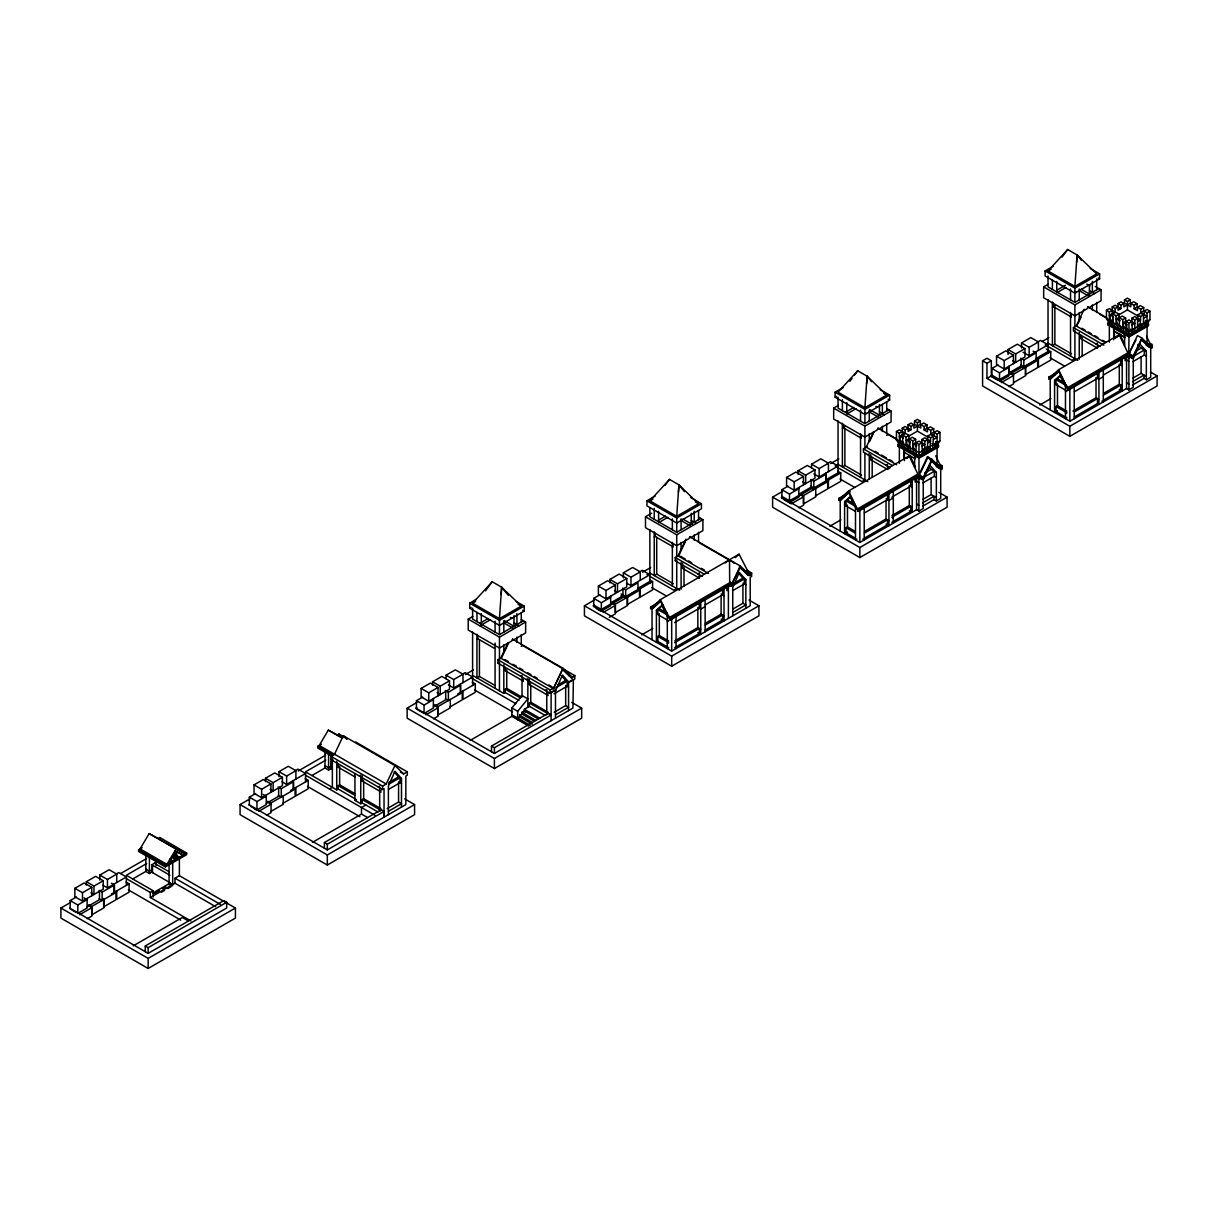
<?xml version="1.0" encoding="UTF-8"?>
<svg xmlns="http://www.w3.org/2000/svg" width="1218" height="1218" viewBox="0 0 1218 1218"><rect width="100%" height="100%" fill="white"/><g stroke="black" fill="none" stroke-linecap="round" stroke-linejoin="round"><path stroke-width="1.5" d="M1142.636 327.444L1142.012 323.973M501.207 594.491L501.633 587.183L492.224 581.747L472.599 603.169L499.456 618.668L521.274 606.077L501.633 587.183L499.456 618.668M678.472 492.148L678.913 484.84L669.489 479.405L649.864 500.811L676.721 516.325L698.538 503.734L678.913 484.84L676.721 516.325M866.653 383.503L867.079 376.195L857.67 370.759L838.045 392.181L864.902 407.68L886.719 395.089L867.079 376.195L864.902 407.68M1076.636 262.266L1077.077 254.958L1067.668 249.523L1048.028 270.944L1074.9 286.443L1096.702 273.852L1077.077 254.958L1074.9 286.443M913.165 453.203L914.185 448.468L912.724 449.305L909.389 447.371L909.389 438.967L912.297 437.292L915.647 439.226L915.647 442.591L912.724 444.266M1123.163 331.966L1124.184 327.231L1127.518 329.149L1126.071 330.002L1126.071 333.641M1132.329 333.382L1131.887 318.233L1134.795 316.558L1140.611 319.923L1137.703 321.598M1126.787 333.23L1127.274 330.52M924.919 453.142L924.797 441.16L927.705 439.485M1134.902 331.905L1134.795 319.923L1137.703 318.233M935.211 447.189L935.226 443.352M1145.209 325.952L1145.59 320.395M927.492 451.65L927.705 436.12L930.613 434.445L933.521 436.12L932.638 448.681M930.065 450.158L930.613 437.795L927.705 436.12M1140.063 328.921L1140.611 316.558L1143.519 314.883L1143.519 323.272L1141.905 327.018M508.774 642.602L501.633 657.72L497.995 659.821L497.995 663.171L550.11 693.255L555.926 689.89L562.457 675.031L569.004 682.339L574.82 678.974L574.82 675.625L522.72 645.54L521.274 646.377M384.035 817.171L384.035 788.625L382.574 789.477L330.915 759.636L330.915 756.287L334.539 754.186L343.278 735.718L394.936 765.543L403.66 773.932L407.299 771.847L407.299 775.196L405.838 776.033L405.838 804.58L327.322 849.92L248.792 804.58M330.915 756.287L382.574 786.112L386.213 784.011L394.936 765.543M507.876 643.18L500.781 658.207L553.459 688.627L562.457 669.321L571.196 677.726L572.627 677.558L563.051 668.332L512.55 639.176L511.682 641.003L499.456 648.052L468.23 630.026L468.23 619.109L472.873 616.43M553.459 688.627L563.051 668.332M685.962 539.117L678.045 555.865L708.48 573.434M685.247 541.934L678.913 555.362L675.274 557.463L675.274 560.828L702.223 576.388M749.04 575.703L739.296 566.72L748.019 575.124L749.907 575.216L740.316 565.989L689.814 536.834L688.962 538.645L676.721 545.71L645.494 527.683L645.494 516.767L651.691 513.189M749.907 575.216L739.067 554.205L660.4 599.621L669.108 617.724L670.22 618.363L729.719 584.016L731.82 583.97L740.316 565.989M725.182 562.975L729.491 559.732L729.719 585.691L730.739 586.284L740.316 567.314M873.321 432.192L866.226 447.219L896.661 464.789M869.469 441.692L874.22 431.614M896.844 439.074L877.995 428.188L877.127 430.015L864.902 437.064L833.675 419.038L833.675 408.121L838.319 405.442M936.2 466.479L940.57 468.991L941.423 468.504L931.846 459.277L927.477 456.765L917.9 477.045L922.254 479.572L923.107 479.07L931.846 460.602L929.806 459.43M920.61 472.63L927.477 458.09M931.846 459.277L923.351 477.258L917.87 474.091L909.161 456.004L906.436 458.516M1084.127 309.235L1076.225 325.982L1105.046 342.623M1077.869 323.805L1081.036 317.091M1106.842 317.837L1087.978 306.951L1087.126 308.778L1074.9 315.827L1043.674 297.801L1043.674 286.885L1048.317 284.205M1128.979 353.509L1135.937 340.081M1147.052 343.065L1151.421 345.592L1151.421 347.267L1150.553 347.754L1141.829 339.365L1132.253 358.336L1127.883 355.808L1137.475 335.529L1141.829 338.041L1133.334 356.021L1127.853 352.855L1119.159 334.767L1115.064 338.543M149.175 833.554L140.07 848.885L166.942 864.384L176.031 849.053L185.136 853.879L149.175 833.554L176.031 849.053M169.043 863.181L176.031 851.382L183.035 855.097M342.167 737.666L328.327 730.115L319.238 745.446L335.041 754.566M934.48 446.778L937.053 442.469L937.053 434.08L939.976 432.405L939.976 440.794L937.053 445.286M1144.478 325.541L1147.052 321.232L1147.052 312.843L1144.144 311.169L1144.144 314.518M1147.052 324.049L1149.959 319.558L1149.959 311.169L1147.052 309.479L1144.144 311.169M485.495 590.821L492.224 581.747M665.013 485.449L669.489 479.405M849.814 381.341L852.067 378.326M854.305 375.296L857.67 370.759M1062.05 257.089L1067.668 249.523M470.072 740.468L511.864 716.336L511.864 707.947L522.035 695.524L522.035 677.056M517.68 719.701L517.68 711.312L527.851 698.873L522.035 695.524M660.598 601.342L652.955 608.391L650.595 608.711L650.595 607.021L651.706 607.675L660.4 599.621M651.508 609.228L660.4 600.992L670.22 620.038L730.572 585.203L731.592 585.782M656.411 610.385L661.861 605.331L667.312 616.689L667.312 648.585L668.773 647.748L657.857 641.444L656.411 642.297L656.411 610.385L663.399 604.92M735.383 557.616L739.067 554.205M917.535 456.567L914.627 454.877L914.627 467.347L915.342 466.92L909.892 455.578L848.581 490.976L839.887 499.03L838.776 498.39L838.776 500.065L841.136 499.745L850.042 491.509L839.689 500.598M847.5 531.962L844.592 533.651L844.592 501.74L850.042 496.7L855.493 508.043L855.493 539.939L856.939 539.102M844.592 501.74L850.225 497.538M907.166 458.105L909.892 455.578M1058.762 371.46L1051.134 378.509L1048.759 378.828L1048.759 377.154L1049.87 377.793L1058.579 369.739L1119.89 334.341L1124.564 344.07M1049.672 379.361L1058.579 371.109L1068.399 390.156L1128.736 355.321L1128.979 335.331L1107.893 323.151L1107.893 324.825L1128.979 337.005L1148.513 325.724L1148.513 324.049L1128.249 334.904M1057.483 410.725L1054.575 412.415L1054.575 380.503L1060.025 375.464L1065.476 386.806L1065.476 418.703L1066.938 417.865L1056.036 411.577L1056.036 406.538L1057.483 405.701L1066.831 411.09M1054.575 380.503L1060.208 376.301M1117.165 336.868L1119.89 334.341M516.341 601.555L524.182 606.077L524.182 611.116L499.456 625.397L469.691 608.208L469.691 603.169L476.284 599.363M690.484 497.401L701.446 503.734L701.446 508.774L676.721 523.04L646.956 505.851L646.956 500.811L655.193 496.061M880.218 389.669L889.627 395.089L889.627 400.128L864.902 414.394L835.137 397.205L835.137 392.181L843.374 387.415M1090.217 268.432L1099.61 273.852L1099.61 278.892L1074.9 293.157L1045.12 275.968L1045.12 270.944L1053.372 266.179M472.599 603.169L475.705 601.372M649.864 500.811L652.985 499.015M1048.028 270.944L1051.149 269.132M469.691 608.208L471.138 607.356M835.137 397.205L836.583 396.368M480.151 623.144L488.281 618.455M659.045 519.858L665.546 516.112M845.596 412.156L853.727 407.467M1057.224 289.975L1065.339 285.301M479.983 625.763L490.565 619.658M658.771 522.552L667.845 517.315M846.936 413.907L856.01 408.669M1056.935 292.67L1066.009 287.433M469.691 603.169L499.456 620.358L524.182 606.077M646.956 500.811L676.721 518L701.446 503.734M835.137 392.181L864.902 409.37L889.627 395.089M1045.12 270.944L1074.9 288.133L1099.61 273.852M476.954 639.267L477.821 638.765L494.447 648.357M654.233 536.925L655.101 536.422L673.234 546.882L672.366 547.4M842.399 428.279L844.881 426.848M1052.398 307.043L1054.864 305.611L1054.864 344.237L1071.49 353.829M472.599 608.208L472.599 619.109L499.456 634.624L523.451 620.769M649.864 507.678L649.864 516.767L676.721 532.281L700.715 518.426M838.045 397.205L838.045 408.121L864.902 423.636L888.896 409.781M1048.028 275.968L1048.028 286.885L1074.9 302.399L1098.895 288.544M468.23 619.109L499.456 637.151L525.628 622.033L525.628 632.949L513.402 640.013L512.55 639.176M645.494 516.767L676.721 534.793L702.908 519.69L702.908 530.606L690.667 537.656L689.814 536.834M833.675 408.121L864.902 426.148L891.074 411.045L891.074 421.961L878.848 429.025L877.995 428.188M1043.674 286.885L1074.9 304.911L1101.072 289.808L1101.072 300.724L1088.846 307.773L1087.978 306.951M1150.508 372.084L1157.1 375.89L1157.1 385.969L1069.846 436.333L982.591 385.969L982.591 360.772L986.961 358.259L991.315 360.772L991.315 375.89L1069.846 421.23L1126.711 388.405L1129.04 389.745M158.264 838.365L159.786 837.497L186.643 853.011L186.643 854.686L165.42 866.942L138.563 851.428L138.563 849.753L142.171 847.667M331.935 756.211L317.715 747.989L317.715 746.314L321.339 744.228M337.432 734.926L338.954 734.058L346.856 738.626M86.356 885.044L86.356 881.695L95.628 876.336L103.256 880.736L103.256 889.125L82.489 901.122L74.861 896.722L74.861 888.318L84.149 882.974L91.761 887.374L91.761 895.763M265.509 781.606L265.509 778.256L274.796 772.897L282.409 777.297L282.409 785.686L261.642 797.683L254.029 793.283L254.029 784.879L263.301 779.535L270.929 783.935L270.929 792.324M432.603 685.14L432.603 681.791L441.875 676.432L449.503 680.832L449.503 689.221L428.736 701.218L421.124 696.818L421.124 688.414L430.396 683.054L438.008 687.454L438.008 695.859M609.883 582.798L609.883 579.433L619.155 574.089L626.768 578.474L626.768 586.878L606.001 598.86L598.388 594.46L598.388 586.071L607.66 580.712L615.288 585.112L615.288 593.516M798.049 474.152L798.049 470.787L807.336 465.443L814.949 469.844L814.949 478.232L794.182 490.23L786.569 485.83L786.569 477.426L795.841 472.066L803.469 476.466L803.469 484.871M1008.047 354.59L1008.047 349.551L1017.319 344.207L1024.947 348.607L1024.947 356.996L1004.18 368.993L996.552 364.593L996.552 356.189L1005.84 350.83L1013.452 355.23L1013.452 363.634M99.83 880.112L99.83 875.087L109.118 869.728L116.73 874.128L116.73 882.517M278.998 776.688L278.998 771.649L288.27 766.289L295.898 770.689L295.898 779.078M446.092 678.533L446.092 675.168L455.365 669.824L462.992 674.224L462.992 682.613M623.357 577.865L623.357 572.825L632.644 567.466L640.257 571.866L640.257 580.27M811.538 467.545L811.538 464.18L820.81 458.821L828.438 463.221L828.438 471.625M1021.537 347.983L1021.537 342.943L1030.809 337.584L1038.421 341.984L1038.421 350.388M982.591 360.772L986.961 363.299L991.315 360.772M672.366 545.71L673.234 545.207M860.547 437.064L861.415 436.562L860.547 438.754M1070.531 315.827L1071.398 315.325M1070.531 317.517L1071.398 317.015L1053.265 306.54L1053.265 303.175M74.861 888.318L82.489 892.718L91.761 887.374M86.356 881.695L93.969 886.095L103.256 880.736M254.029 784.879L261.642 789.279L270.929 783.935M265.509 778.256L273.137 782.656L282.409 777.297M421.124 688.414L428.736 692.814L438.008 687.454M432.603 681.791L440.231 686.191L449.503 680.832M598.388 586.071L606.001 590.471L615.288 585.112M609.883 579.433L617.496 583.833L626.768 578.474M786.569 477.426L794.182 481.826L803.469 476.466M798.049 470.787L805.677 475.187L814.949 469.844M996.552 356.189L1004.18 360.589L1013.452 355.23M1008.047 349.551L1015.66 353.951L1024.947 348.607M70.187 908.993L70.187 900.589L76.369 897.027M115.68 874.326L118.77 872.545L126.383 876.945L126.383 885.349M249.355 805.555L249.355 797.151L255.536 793.588M294.847 770.887L297.923 769.106L305.551 773.506L305.551 781.91M433.395 698.523L433.349 708.13L424.062 713.489L416.449 709.089L416.449 700.685L422.631 697.122M461.942 674.422L465.017 672.64L472.645 677.041L472.645 685.445M746.756 570.191L751.658 573.023L751.658 576.388L750.212 577.225L750.212 605.772L671.681 651.112L593.151 605.772L594.049 605.255L593.714 606.731L593.714 598.342L599.895 594.765M639.206 572.079L642.297 570.298L649.91 574.698L649.91 583.087M798.856 487.535L798.795 497.142L789.508 502.486L781.895 498.086L781.895 489.697L788.076 486.119M827.387 463.434L830.463 461.652L838.091 466.052L838.091 474.441M1008.778 374.215L999.506 379.574L991.878 375.174L991.878 368.46L998.075 364.882M1037.371 342.197L1040.461 340.416L1048.074 344.816L1048.074 353.205M99.83 875.087L107.458 879.487L116.73 874.128M278.998 771.649L286.626 776.049L295.898 770.689M446.092 675.168L453.705 679.568L462.992 674.224M623.357 572.825L630.985 577.225L640.257 571.866M811.538 464.18L819.166 468.58L828.438 463.221M1021.537 342.943L1029.149 347.343L1038.421 341.984M215.647 906.694L175.011 883.233L175.011 878.193L179.381 875.681L235.409 908.019L235.409 918.098L148.154 968.477L60.9 918.098L60.9 908.019L70.598 902.431M120.689 873.504L146.541 858.583M404.68 798.871L414.577 804.58L414.577 814.659L327.322 865.039L240.068 814.659L240.068 804.58L249.751 798.993M298.227 770.994L325.693 755.145M571.775 702.405L581.656 708.115L581.656 718.194L494.401 768.558L407.147 718.194L407.147 708.115L416.845 702.512M465.322 674.528L473.406 669.87M749.04 600.063L758.936 605.772L758.936 615.836L671.681 666.216L584.427 615.836L584.427 605.772L594.125 600.169M642.586 572.186L650.671 567.527M938.865 492.361L947.102 497.127L947.102 507.206L859.862 557.57L772.608 507.206L772.608 497.127L782.291 491.524M830.767 463.54L838.852 458.881M1042.38 341.375L1048.835 337.645M890.388 467.742L863.455 452.183L863.455 448.818L867.079 446.732M886.719 435.389L888.166 434.552L896.174 439.18M1100.387 346.506L1073.439 330.946L1073.439 327.581L1077.077 325.495M146.693 863.516L126.337 875.27L153.209 890.784L153.209 896.996M325.861 760.093L305.505 771.847L336.731 789.873L338.178 789.02L354.88 798.673M416.784 709.272L416.784 707.597L415.871 708.115L494.401 753.455L572.932 708.115L573.374 679.827M646.956 574.698L649.864 573.023L679.629 590.212M835.137 466.052L838.045 464.378L867.81 481.567M986.961 363.299L986.961 378.402L992.213 375.372L992.213 377.047M1077.808 360.33L1048.028 343.141L1045.12 344.816L1071.992 360.33L1074.9 358.655L1074.9 330.108M902.264 431.507L899.356 433.182L899.356 444.387L896.448 439.896L896.448 431.507L899.356 429.817L905.172 433.182L905.172 429.817L908.08 428.142M902.264 434.856L902.264 428.142L905.172 426.467L910.988 429.817L910.988 426.467L913.896 424.777L913.896 428.142L920.336 424.427L920.336 421.063L917.428 419.388L914.52 421.063L914.52 424.427L920.778 428.036L920.778 424.671L923.686 422.996L927.02 424.93L927.02 428.279L924.112 429.969L924.112 426.604L920.778 424.671M910.988 429.817L908.08 431.507L908.08 424.777L910.988 423.103L913.896 424.777M1109.339 323.151L1106.431 318.659L1106.431 310.27L1109.339 308.58L1115.155 311.945L1115.155 308.58L1112.247 306.906L1112.247 313.62M1112.247 306.906L1115.155 305.231L1120.971 308.58L1120.971 305.231L1123.879 303.541L1123.879 306.906L1130.334 303.191L1130.334 299.826L1127.426 298.151L1124.503 299.826L1124.503 303.191L1130.761 306.799L1130.761 303.434L1133.669 301.76L1137.018 303.693L1137.018 307.043L1134.11 308.733L1134.11 305.368L1130.761 303.434M1120.971 308.58L1118.063 310.27L1118.063 303.541L1120.971 301.866L1123.879 303.541M70.187 900.589L77.815 904.989L87.087 899.63L84.042 897.879M102.891 885.242L107.458 887.876L126.383 876.945M249.355 797.151L256.968 801.551L266.255 796.207L263.21 794.44M282.043 781.804L286.626 784.438L305.551 773.506M416.449 700.685L424.062 705.085L433.349 699.726M448.422 684.927L453.705 687.972L472.645 677.041M593.714 598.342L601.342 602.743L610.614 597.383M626.402 582.98L630.985 585.63L649.91 574.698M781.895 489.697L789.508 494.097L798.795 488.738M813.883 473.924L819.166 476.984L838.091 466.052M999.506 372.86L1008.778 367.501L1008.778 375.905L999.506 381.249L999.506 372.86L991.878 368.46M1023.059 352.23L1029.149 355.747L1048.074 344.816M330.915 759.636L332.362 758.799L332.362 787.346L329.454 789.02M497.995 663.171L499.456 662.333L499.456 690.88M675.274 560.828L676.721 559.991L676.721 588.538L673.813 590.212L650.123 576.525M99.084 890.373L102.129 892.124L114.462 885.014L114.462 893.403L91.715 906.481L88.67 904.715M278.237 786.935L281.282 788.685L293.614 781.575L293.614 789.964L270.883 803.043L267.823 801.277M445.331 690.469L448.376 692.22L460.709 685.11L460.709 693.499L437.962 706.577L434.917 704.811M622.596 588.111L625.656 589.877L637.988 582.752L637.988 591.156L615.242 604.219L612.197 602.468M810.777 479.481L813.822 481.232L826.154 474.106L826.154 482.511L803.423 495.574L800.363 493.823M1020.775 358.229L1023.82 359.995L1036.153 352.87L1036.153 361.274L1013.406 374.337L1010.361 372.586M169.85 882.593L151.748 872.149L151.748 864.765L156.117 862.237L156.117 865.602M311.991 775.485L324.993 767.979L328.586 770.05L330.915 768.71L330.915 761.326L333.093 760.062M914.52 421.063L917.428 422.737L920.336 421.063M1106.431 310.27L1109.339 311.945L1112.247 310.27M1115.155 308.58L1118.063 306.906M1124.503 299.826L1127.426 301.501L1130.334 299.826M494.538 685.186L479.435 676.462L476.954 677.893L476.954 634.228M673.326 583.711L656.7 574.12L654.233 575.535L654.233 531.885M861.507 475.066L844.881 465.474L842.399 466.905L842.399 423.24M1054.864 344.237L1052.398 345.668L1052.398 302.003M132.838 878.909L145.825 871.418L149.418 873.489L151.748 872.149M610.675 602.895L623.007 595.769M798.856 494.249L811.188 487.124M1008.839 373.012L1021.171 365.887M867.81 454.695L869.271 453.857M899.356 436.546L905.172 433.182M1109.339 315.295L1115.155 311.945M904.441 460.632L904.289 448.254L905.172 447.752L902.69 443.504L902.69 435.115L905.598 433.425L908.948 435.359L908.948 438.724L906.04 440.398M1114.44 326.926L1115.155 326.515L1112.689 322.268L1112.689 313.879L1115.597 312.189L1118.946 314.122L1118.946 317.487L1116.038 319.162M610.614 604.098L601.342 609.457L593.714 605.057M637.577 588.538L649.91 581.412M798.795 495.452L789.508 500.811L781.895 496.411M825.758 479.892L838.091 472.767M1035.742 358.655L1048.074 351.53M87.148 906.816L99.48 899.706L99.48 891.302M266.316 803.393L278.648 796.267L278.648 787.863M433.395 706.912L445.727 699.802L445.727 691.398M610.675 604.57L623.007 597.444L623.007 589.055M798.856 495.924L811.188 488.814L811.188 480.41M151.748 869.804L149.418 871.144L145.825 869.058M330.915 766.366L328.586 767.705L324.993 765.62M637.988 589.482L625.656 596.592L621.073 593.958M826.154 480.836L813.822 487.946L810.777 486.195M1036.153 359.599L1023.82 366.709L1020.775 364.958M111.34 894.027L129.062 883.796L129.062 892.2L116.73 899.31L116.73 890.921M290.508 790.589L308.215 780.357L308.215 788.762L295.883 795.887L295.883 787.483M457.603 694.123L475.309 683.892L475.309 692.296L462.977 699.406L462.977 691.017M595.237 607.615L601.342 611.131L610.614 605.772L610.675 596.181M630.437 594.338L633.695 592.45M637.577 590.212L652.589 581.549L652.589 589.938L640.257 597.064L640.257 588.675M824.586 482.237L840.755 472.904L840.755 481.308L828.423 488.418L828.423 480.029M1026.972 365.4L1050.753 351.667L1050.753 360.071L1038.421 367.181L1038.421 358.792M174.144 853.681L174.144 858.888L176.762 858.72L176.762 851.763M902.69 438.465L903.421 438.054L900.072 436.12L900.072 441.16L906.04 445.438L908.08 449.427L907.349 449.838M1112.689 317.228L1113.419 316.817L1112.689 322.268L1116.038 324.201L1118.063 328.19L1117.348 328.601M902.69 435.115L906.04 437.049L908.948 435.359M924.112 426.604L927.02 424.93M1112.689 313.879L1116.038 315.812L1118.946 314.122M1134.11 305.368L1137.018 303.693M79.581 914.748L91.913 907.638L91.913 916.027L87.285 918.707M258.749 811.31L271.066 804.2L271.066 812.589L266.453 815.268M425.828 714.844L438.16 707.734L438.16 716.123L433.547 718.787M603.108 612.502L615.44 605.376L615.44 613.781L609.274 617.343M798.993 507.799L803.606 505.135L803.606 496.731L791.274 503.856L783.661 499.456M1001.272 382.619L1013.604 375.494L1010.559 373.743M138.563 849.753L165.42 865.267L186.643 853.011M896.448 439.896L903.482 442.286M908.323 436.394L917.428 431.142L928.07 437.277M1113.419 321.856L1106.431 318.659M1118.322 315.157L1127.426 309.905L1138.069 316.041M338.178 763.838L338.178 767.203L339.639 766.366L339.639 784.834L354.819 793.588M505.272 667.373L505.272 670.722L506.734 669.885L506.734 688.368L521.913 697.122M870.718 454.695L870.718 459.734L872.179 458.897L872.179 477.365M1080.716 335.148L1080.716 338.497L1082.163 337.66L1082.163 356.128M918.25 456.141L938.515 445.286L938.515 446.96L918.981 458.242L897.894 446.062L897.894 444.387L918.981 455.715L918.981 444.509L921.889 442.834M1107.893 323.151L1128.979 334.478L1128.979 323.272L1131.887 321.598M1137.46 307.301L1140.368 305.627L1143.702 307.545L1143.702 310.91L1140.794 312.584L1140.794 309.235L1137.46 307.301L1137.46 310.666L1134.11 308.733M897.894 446.062L903.71 448.589L903.71 459.262M1107.893 324.825L1112.247 326.515M282.804 803.438L295.137 796.313L295.137 787.924M449.899 706.973L462.231 699.848L462.231 691.459M815.344 495.97L827.677 488.86L827.677 480.455M901.533 446.488L902.264 446.062L900.802 440.733M1111.532 325.252L1112.247 324.825L1110.801 319.497M909.389 442.332L910.12 441.906L909.389 447.371L910.988 451.102L910.257 451.528M1119.372 321.095L1120.103 320.669L1116.754 318.751L1116.754 323.775L1120.103 325.708L1120.255 330.291M270.883 811.432L283.215 804.322L283.215 795.917M909.389 438.967L912.724 440.901L915.647 439.226M930.811 430.472L933.719 428.797L933.719 432.146L930.811 433.821L930.811 430.472L927.02 428.279M1013.406 382.741L1025.739 375.616L1025.739 367.227M1118.946 317.487L1122.722 319.664L1125.63 317.989L1125.63 321.354L1122.722 323.029M1140.794 309.235L1143.702 307.545M1008.976 386.563L1013.604 383.898L1013.406 374.337M916.073 454.877L916.073 442.834L918.981 441.16L924.797 444.509L921.889 446.199M922.346 454.619L921.889 439.485L924.797 437.795L930.613 441.16L927.705 442.834M930.613 437.795L934.145 435.755L934.145 432.405L937.053 430.715L939.976 432.405M1149.959 319.558L1128.979 331.677L1126.071 330.002L1126.071 321.598L1128.979 319.923L1134.795 323.272L1131.887 324.962M1137.475 330.413L1137.703 314.883L1140.611 313.209L1143.519 314.883M904.441 452.426L915.205 458.805L915.205 454.542M1114.287 328.434L1114.287 331.281L1125.341 337.493M916.073 446.199L916.804 445.773L913.454 443.839L913.454 448.879L918.981 452.913L939.976 440.794M1126.071 324.962L1126.787 324.536L1126.787 329.576L1123.453 327.642L1123.453 322.603L1126.787 324.536M1147.052 312.843L1149.959 311.169M1124.184 327.231L1122.722 328.068L1119.372 326.135L1119.372 317.731L1122.28 316.056L1125.63 317.989M520.588 676.203L522.035 675.366M697.853 573.861L699.315 573.023L699.315 578.063M886.034 465.215L887.48 464.378M1096.017 343.978L1097.479 343.141M933.521 439.485L937.053 437.445L930.811 433.821M1143.519 318.233L1147.052 316.193L1140.794 312.584M126.596 878.787L150.301 892.459L153.209 890.784M338.178 789.02L338.178 785.671L339.639 784.834M518.944 700.441L505.272 692.555L505.272 689.205L506.734 688.368M152.859 893.053L169.089 883.674L172.697 885.745M522.035 680.405L523.496 679.568M888.942 468.58L887.48 469.417L887.48 466.052M154.473 893.281L159.345 890.48M162.603 888.592L165.846 886.719M650.595 607.021L658.771 602.301M838.776 498.39L845.322 494.599M1048.759 377.154L1058.579 371.475M359.31 776.033L360.756 775.196L360.756 803.743L362.218 802.906L378.067 812.056M526.404 679.568L527.851 678.731L527.851 707.277M651.706 607.675L656.624 604.844M1049.87 377.793L1054.788 374.961M150.301 892.459L150.301 897.499L175.011 883.233M472.599 631.914L472.599 675.366L503.826 693.392L505.272 692.555M838.776 500.065L841.136 499.745M1048.759 378.828L1051.134 378.509M161.324 892.307L164.567 890.434M167.825 888.561L171.068 886.689M897.894 444.387L918.981 456.567L938.515 445.286M1128.979 335.331L1148.513 324.049M920.625 456.445L927.202 452.654M930.491 450.767L933.78 448.863M1128.249 336.579L1140.474 329.53M1143.763 327.627L1147.052 325.724L1147.052 344.74M362.218 776.033L362.218 781.073L363.664 780.236M529.312 679.568L529.312 684.607L530.759 683.77M855.386 506.307L846.038 500.902L846.038 505.942L847.5 505.105M1065.476 386.806L1066.938 385.969L1056.036 379.666L1056.036 384.705L1057.483 383.868L1057.483 405.701M667.312 616.689L668.773 615.836M669.108 617.724L730.541 582.25M848.581 490.976L857.289 509.078L918.722 473.604M1058.579 369.739L1067.273 387.842L1128.721 352.367L1129.847 352.992M354.94 773.521L354.94 800.378L356.402 799.541M378.219 786.95L379.666 786.112M545.299 690.484L546.76 689.647L546.76 714.829M641.673 634.852L652.741 628.458M731.668 582.889L729.719 585.691L729.719 584.016M829.854 526.206L840.922 519.812M857.289 509.078L858.401 509.718L917.9 475.37L922.254 477.882L924.203 476.771M918.981 474.746L919.849 474.244L918.753 476.558L858.401 511.393L848.581 492.346M935.972 464.941L937.053 464.302L941.423 466.829L941.423 468.504M1039.837 404.97L1050.921 398.575M1067.273 387.842L1068.399 388.481L1127.883 354.133L1132.253 356.646L1134.202 355.534M857.487 510.875L859.862 510.555L859.862 542.467L916.712 509.642M1067.47 389.638L1068.932 388.786M388.755 782.55L398.575 776.871L401.483 778.561L401.483 807.108M557.479 685.125L565.67 680.405L569.004 682.339M667.312 621.713L668.773 620.875L657.857 614.588L657.857 609.548L667.205 614.938M733.114 583.726L742.934 578.063L745.842 579.738L745.842 608.284M748.019 575.124L751.658 573.023M924.569 473.193L931.115 469.417L936.353 472.447L936.353 500.994L934.023 499.639L922.574 506.262M937.053 465.976L939.839 464.378L942.169 465.718L942.169 469.082L940.707 469.92L940.707 498.466L936.353 500.994M1065.476 391.846L1066.938 390.993L1056.036 384.705M1136.196 351.012L1141.099 348.181L1146.336 351.21L1146.336 379.757L1144.006 378.402L1132.557 385.025M497.995 659.821L550.11 689.89L554.327 688.124M571.196 677.726L574.82 675.625M362.218 802.906L362.218 799.541L363.664 798.703L381.006 808.706M388.572 784.331L400.022 777.723L400.022 782.748L388.572 789.371M545.207 715.453L529.449 706.349L529.449 702.999L530.759 702.238L548.085 712.241M555.667 687.865L567.116 681.243L567.116 686.282L554.023 693.834M732.931 585.508L744.396 578.9L744.396 583.94L732.931 590.547M919.042 510.981L916.575 509.718L916.575 477.806L918.89 479.161L921.082 477.898L923.107 479.07M942.169 465.718L938.53 467.819L931.054 460.632M1146.336 351.21L1139.789 343.902L1133.258 358.762L1133.258 387.309L1128.888 389.821L1126.559 388.481L1126.559 356.569L1128.888 357.925L1131.065 356.661M1149.381 346.095L1148.513 346.582L1141.038 339.396M379.666 791.152L381.127 790.315M546.76 694.686L548.207 693.834M551.115 720.706L551.115 692.159L555.926 689.89M572.932 679.568L568.578 682.08L568.578 710.627M728.394 589.816L726.933 590.654L726.933 587.289M939.474 467.956L941.423 466.829M1149.472 346.704L1151.421 345.592M924.492 476.938L934.313 471.259L934.313 476.299L922.863 482.922M1132.847 356.646L1144.296 350.023L1144.296 355.062L1132.847 361.67M538.463 719.062L524.364 710.931L524.364 709.287L529.449 706.349M674.589 622.565L699.315 608.284L699.315 601.57L700.761 602.408L700.761 634.319L697.853 632.629M705.252 604.859L722.578 594.856L722.578 588.142M864.415 512.961L887.48 499.639L887.48 494.599M1074.398 391.724L1097.479 378.402L1098.925 379.24L1103.295 376.727M1103.417 374.977L1120.743 364.974L1120.743 358.259M534.413 721.223L521.898 713.992L521.898 712.347L524.943 710.596M705.131 606.61L700.761 609.122L697.853 607.447M532.236 724.116L519.705 716.884L519.705 715.255L522.613 713.565L522.613 711.936M365.857 805.007L361.487 807.519L361.487 814.066L312.432 842.399M657.857 641.444L657.857 636.42L659.319 635.568L668.667 640.972M855.386 538.204L846.038 532.814L846.038 527.775L847.5 526.937L855.28 531.429M517.68 718.057L519.858 716.808L519.858 715.164M133.264 945.838L182.335 917.504L188.409 921.021M667.312 643.546L668.773 642.708L657.857 636.42M1065.476 413.663L1066.938 412.826L1056.036 406.538M145.246 951.684L145.246 945.975L223.777 900.635L226.685 902.31L226.685 908.019L148.154 953.359L69.624 908.019M324.414 848.246L324.414 842.536L381.264 809.711L384.172 811.386L384.172 817.095M491.493 746.071L548.359 713.23L551.267 714.92L494.401 747.745L491.493 746.071L491.493 751.78M674.787 640.912L697.853 627.605L700.761 629.28M705.374 623.266L721.117 614.161L724.025 615.836M864.613 531.322L886.034 518.959L888.942 520.634M891.972 515.519L909.298 505.516L912.206 507.206M1072.951 411.045L1096.017 397.723L1098.925 399.397M1103.538 393.384L1119.296 384.279L1122.204 385.969M387.126 808.676L398.575 802.068L401.483 803.743L388.39 811.295M554.205 712.21L565.67 705.603L568.578 707.277L555.484 714.829M674.589 642.708L699.315 628.442L699.315 633.482L674.589 647.748M705.252 625.001L722.578 614.999L722.578 620.038L705.252 630.041M733.114 608.924L742.934 603.245L745.842 604.935L732.749 612.487M864.415 533.119L887.48 519.797L887.48 524.836L864.415 538.158M922.94 499.334L931.115 494.599L936.353 497.629M1074.398 411.882L1097.479 398.56L1097.479 403.6L1074.398 416.921M1103.417 395.134L1120.743 385.116L1120.743 390.156L1103.417 400.159M1132.923 378.098L1141.099 373.363L1146.336 376.392M145.246 945.975L148.154 947.65L226.685 902.31M324.414 842.536L327.322 844.211L384.172 811.386M922.574 502.897L934.023 496.289L934.023 499.639M1132.557 381.66L1144.006 375.053L1144.006 378.402M1146.336 379.757L1150.705 377.23L1150.705 348.683L1152.152 347.846L1152.152 344.481L1149.822 343.141L1146.564 336.335M60.9 908.019L148.154 958.399L235.409 908.019M240.068 804.58L327.322 854.96L414.577 804.58M407.147 708.115L494.401 758.494L581.656 708.115M584.427 605.772L671.681 656.137L758.936 605.772M772.608 497.127L859.862 547.506L947.102 497.127M986.961 378.402L1069.846 426.27L1157.1 375.89M1098.164 278.054L1099.61 278.892M1095.302 286.474L1101.072 289.808M1086.806 284.099L1089.958 285.91M1118.063 303.541L1120.971 305.231M1137.703 314.883L1140.611 316.558M1089.44 290.645L1094.525 293.584M1131.887 318.233L1134.795 319.923M1081.112 289.199L1088.999 293.751M1078.935 290.463L1088.39 295.913M1074.9 291.483L1076.347 292.32M1126.071 321.598L1128.979 323.272M1113.419 316.817L1110.07 314.883L1110.07 319.923M1130.426 329.149L1131.887 330.002M1099.763 314.244L1104.574 317.015M1147.417 344.542L1150.325 346.216M1146.199 345.242L1150.553 347.754M1126.071 334.478L1128.979 336.168M1114.287 331.281L1125.188 337.569M1144.296 355.062L1146.336 356.235M1081.889 328.266L1085.086 330.108M1088.283 331.966L1091.495 333.808M1094.693 335.666L1097.905 337.508M1102.701 340.279L1105.914 342.136M1073.439 327.581L1103.873 345.151M1128.888 361.274L1126.559 359.934L1125.112 360.772L1125.112 357.422M1080.716 338.497L1097.418 348.15M1122.204 365.811L1119.296 364.136L1119.296 384.279M1126.559 382.772L1128.888 384.112M1119.296 389.318L1122.204 390.993L1122.204 359.097M1046.186 349.033L1050.753 351.667M1049.992 357.711L1064.578 366.131M1033.108 351.119L1036.153 352.87M1101.833 401.072L1103.295 401.91L1103.295 370.013M1057.483 378.828L1062.933 381.98M1097.479 403.6L1098.925 404.437L1098.925 372.525L1097.479 371.688L1097.479 378.402M1012.615 360.589L1015.66 362.355L1015.66 353.951M1020.745 366.618L1023.82 368.399L1023.82 359.995M991.878 376.849L998.121 380.458M883.552 393.262L886.719 395.089M888.166 399.291L889.627 400.128M933.719 428.797L930.369 426.863L927.461 428.538L927.461 431.903L924.112 429.969M934.145 432.405L937.053 434.08M886.765 408.548L891.074 411.045M908.08 424.777L910.988 426.467M875.818 406.431L877.264 407.269M935.607 441.632L937.053 442.469M879.442 411.882L884.542 414.82M938.515 446.96L937.053 446.96L937.053 464.302M932.075 443.672L933.521 444.509M902.264 428.142L905.172 429.817M921.889 439.485L924.797 441.16M869.545 409.522L880.584 415.886M868.936 411.699L878.391 417.15M864.902 412.719L866.363 413.557M896.448 431.507L899.356 433.182M916.073 442.834L918.981 444.509M923.351 448.711L924.797 449.549M910.12 441.906L906.771 439.987L906.771 445.012L910.12 446.945M937.418 465.778L940.326 467.453M934.313 476.299L936.353 477.471M861.415 438.252L843.282 427.777L843.282 424.412M875.087 451.345L878.3 453.203M881.497 455.045L886.308 457.816M889.505 459.673L892.718 461.515M863.455 448.818L892.276 465.474M918.89 482.511L916.575 481.171L915.114 482.008L915.114 478.659M870.718 459.734L887.42 469.387M912.206 487.048L909.298 485.373L909.298 505.516M916.575 504.008L918.89 505.348M891.85 490.412L893.296 491.25L893.296 523.146L891.85 522.309L910.76 511.393L910.76 506.353L891.85 517.269L893.296 518.122M836.72 466.966L861.994 481.567L864.902 479.892L864.902 453.248M909.298 510.555L912.206 512.23L912.206 480.334M886.034 498.801L888.942 500.476L893.296 497.964L891.85 497.127L910.76 486.21L910.76 481.171M837.71 471.153L840.755 472.904M839.994 478.948L854.594 487.367M825.149 481.917L826.154 482.511M847.5 500.065L852.95 503.217M886.034 523.999L888.942 525.674L888.942 493.762M846.038 505.942L855.386 511.332M802.632 481.826L805.677 483.592L805.677 475.187M810.746 487.855L813.822 489.636L813.822 481.232M799.038 494.097L803.606 496.731M846.038 527.775L855.386 533.164M862.77 539.102L864.217 539.939L864.217 508.043M859.862 542.467L781.332 497.127L782.23 496.609L782.23 498.284M695.387 501.907L698.538 503.734M698.584 517.193L702.908 519.69M691.276 520.528L696.361 523.466M682.948 519.081L692.403 524.532M680.771 520.345L690.225 525.795M700 543.198L728.973 559.915M742.934 583.102L745.842 584.777M729.689 582.737L731.82 583.97M680.512 556.291L685.308 559.062M688.52 560.919L691.717 562.762M701.324 568.319L704.537 570.161M675.274 557.463L704.095 574.12M699.239 578.017L682.537 568.38L682.537 563.34M721.117 594.019L724.025 595.693M721.117 619.201L724.025 620.875L724.025 588.979M649.529 579.783L652.589 581.549M651.813 587.594L666.413 596.013M659.319 608.711L667.494 613.43M652.955 608.391L652.041 607.873L652.041 639.77M670.768 618.668L671.681 619.201L671.681 651.112M614.451 590.471L617.496 592.237L617.496 583.833M621.058 595.617L625.656 598.266L625.656 589.877M612.38 603.626L615.44 605.376M597.003 608.985L600.048 610.736M518.107 604.25L521.274 606.077M522.72 610.279L524.182 611.116M521.304 619.536L525.628 622.033M510.357 617.419L511.819 618.257M513.996 622.87L519.081 625.808M504.1 620.51L515.123 626.889M503.491 622.687L512.945 628.138M568.791 675.351L572.627 677.558M567.116 686.282L568.578 687.119M504.891 659.593L508.15 661.481M513.037 664.297L516.295 666.17M519.553 668.058L522.796 669.93M527.683 672.762L530.941 674.635M534.2 676.523L537.458 678.396M548.861 684.973L552.104 686.861M505.272 670.722L523.496 681.243M529.312 684.607L548.207 695.524M548.207 713.322L551.115 714.996M505.272 689.205L520.451 697.96M529.449 702.999L546.791 713.002M471.336 678L515.838 703.699M524.364 709.287L540.031 718.331M472.264 682.141L475.309 683.892M521.898 712.347L535.981 720.493M511.864 707.947L517.68 711.312M519.705 715.255L532.236 722.487M474.624 689.982L512.534 711.86M511.864 714.707L530.195 725.304M511.864 716.336L528.642 726.035M459.688 692.905L460.709 693.499M437.171 692.814L440.231 694.58L440.231 686.191M445.301 698.843L448.376 700.624L448.376 692.22M433.593 705.085L438.16 707.734M355.626 742.006L407.299 771.847M328.327 730.115L342.547 738.321M400.433 772.075L403.66 773.932M401.483 783.6L398.575 781.91L398.575 802.068M334.539 754.186L386.213 784.011M317.715 746.314L333.519 755.434M330.915 761.326L331.677 769.152L330.915 768.71M338.178 767.203L354.88 776.84M362.218 781.073L381.127 791.989M338.178 785.671L354.88 795.308M362.218 799.541L381.127 810.457L379.666 811.295L379.666 787.787M354.94 800.378L360.756 803.743M305.748 775.348L375.174 815.421M305.17 778.606L308.215 780.357M361.487 814.066L367.577 817.582M307.499 786.432L359.858 816.654M270.091 789.294L273.137 791.045L273.137 782.656M278.237 795.324L281.282 797.09L281.282 788.685M268.021 802.434L271.066 804.2M250.878 806.438L255.445 809.072M254.166 808.676L257.211 810.442M178.3 852.356L181.452 854.183M174.874 850.712L176.031 851.382M176.214 855.371L179.381 857.198M171.601 856.574L176.031 859.132M174.144 858.888L175.301 859.558L175.301 852.615M169.53 859.238L172.697 861.065M154.366 863.242L169.119 871.768M151.748 864.765L169.85 875.209M175.011 878.193L220.519 904.472M169.089 882.502L172.697 884.572L172.697 862.74M126.017 882.045L129.062 883.796M150.301 897.499L190.922 920.96M128.347 889.871L180.69 920.092M111.417 883.248L114.462 885.014M90.924 892.733L93.969 894.484L93.969 886.095M99.084 898.762L102.129 900.528L102.129 892.124M88.868 905.872L91.913 907.638M71.71 909.876L76.292 912.51M733.967 563.173L729.491 559.732L729.491 561.056M742.919 570.039L748.887 574.622M1141.829 338.041L1151.421 347.267M931.846 460.602L940.57 468.991M927.477 456.765L932.333 461.439M563.051 669.656L571.775 678.061M343.278 735.718L347.008 739.311M1137.825 344.527L1141.099 348.181M936.353 472.447L929.806 465.139L923.259 479.999L923.259 508.545L918.89 511.058L918.89 479.161M928.938 466.981L931.115 469.417M745.842 579.738L739.296 572.43L732.749 587.289L732.749 615.836M738.565 573.191L742.934 578.063M561.3 675.533L565.67 680.405M401.483 778.561L394.936 771.253L388.39 786.112L388.39 814.659M394.206 772.014L398.575 776.871M1077.077 254.958L1081.569 260.424M867.079 376.195L871.57 381.676M678.913 484.84L684.516 491.676M501.633 587.183L508.363 595.389M1112.247 324.825L1109.339 320.334L1109.339 311.945M899.356 441.571L902.264 446.062M935.744 455.867L939.839 464.378M1123.879 331.54L1122.722 328.068L1122.722 319.664M913.896 452.776L912.724 449.305L912.724 440.901M1130.822 330.428L1131.613 332.971M1133.623 328.814L1134.186 331.479M923.625 450.051L924.188 452.715M926.259 447.036L926.761 451.223M1118.063 328.19L1117.485 323.364L1116.038 324.201L1116.038 315.812M908.08 449.427L907.501 444.6L906.04 445.438L906.04 437.049M1139.15 324.125L1139.332 328.51M929.227 446.823L929.334 449.746M1120.88 326.82L1120.971 329.865M1127.853 352.855L1127.883 355.808L1127.883 354.133M917.87 474.091L917.9 477.045L917.9 475.37M1141.099 356.889L1141.099 373.363M1132.253 356.646L1132.253 358.336M1128.888 357.925L1128.888 389.821M1127.426 301.501L1127.426 309.905M1124.61 333.641L1124.61 346.11M1114.44 331.189L1114.44 337.538M1113.709 327.353L1113.709 339.807M1109.339 324.825L1109.339 342.167M1097.479 344.816L1097.479 348.181M1096.702 278.892L1096.702 289.808M1096.702 302.399L1096.702 312.478M1096.017 377.565L1096.017 397.723M1092.348 281.404L1092.348 292.32M1092.348 304.987L1092.348 310.24M1089.44 285.195L1089.44 296.096M1079.255 288.971L1079.255 299.887M1079.255 312.539L1079.255 319.542M1079.255 332.621L1079.255 359.264M1074.9 288.133L1074.9 302.399M1074.9 304.911L1074.9 326.744M1074.215 386.806L1074.215 418.703M1070.531 288.971L1070.531 299.887M1070.531 312.478L1070.531 356.128M1069.846 389.318L1069.846 421.23M1069.846 426.27L1069.846 436.333M1068.399 388.481L1068.399 390.156M1056.752 281.434L1056.752 292.35M1052.398 280.307L1052.398 289.412M1050.22 377.991L1050.22 409.887M1048.028 299.689L1048.028 343.141M1037.66 359.219L1037.66 367.623L1025.328 374.733L1025.328 366.344M1029.149 347.343L1029.149 355.747M1021.171 359.173L1021.171 367.577L1008.839 374.687L1008.839 366.298M1004.18 360.589L1004.18 368.993M931.115 478.126L931.115 494.599M922.254 477.882L922.254 479.572M918.981 456.567L918.981 476.055M917.428 422.737L917.428 431.142M899.356 446.062L899.356 463.403M886.719 401.94L886.719 411.045M886.719 423.636L886.719 433.715M886.034 500.628L886.034 518.959M882.35 404.467L882.35 413.557M882.35 426.224L882.35 431.476M879.442 404.604L879.442 415.521M869.271 410.207L869.271 421.124M869.271 433.791L869.271 440.779M869.271 455.76L869.271 478.598M864.902 409.37L864.902 423.636M864.902 426.148L864.902 447.98M860.547 410.207L860.547 421.124M860.547 433.715L860.547 477.365M859.862 547.506L859.862 557.57M858.401 509.718L858.401 511.393M847.5 506.916L847.5 526.937M846.769 402.671L846.769 413.587M844.881 428.69L844.881 465.474M842.399 399.732L842.399 410.649M840.222 499.228L840.222 531.124M838.045 420.926L838.045 464.378M825.758 473.178L825.758 481.567M819.166 468.58L819.166 476.984M815.755 488.464L815.755 496.853L803.423 503.978L803.423 495.574M794.182 481.826L794.182 490.23M789.508 494.097L789.508 502.486M742.934 584.929L742.934 603.245M730.739 584.594L730.739 586.284M728.394 586.452L728.394 618.363M721.117 595.846L721.117 614.161M705.131 599.895L705.131 631.792M698.538 510.586L698.538 519.69M698.538 532.281L698.538 542.36M697.853 609.274L697.853 627.605M694.184 511.286L694.184 522.202M694.184 534.869L694.184 540.122M691.276 513.25L691.276 524.166M683.998 567.542L683.998 586.01M681.09 518.853L681.09 529.754M681.09 542.421L681.09 549.425M681.09 562.503L681.09 589.147M676.721 518L676.721 532.281M676.721 534.793L676.721 556.626M676.036 616.689L676.036 648.585M672.366 518.853L672.366 529.754M672.366 542.36L672.366 586.01M671.681 656.137L671.681 666.216M670.22 618.363L670.22 620.038M659.319 613.75L659.319 635.568M658.588 511.316L658.588 522.233M656.7 537.336L656.7 574.12M655.101 533.058L655.101 536.422M654.233 508.378L654.233 519.294M649.864 529.571L649.864 573.023M639.496 589.101L639.496 597.505L627.163 604.615L627.163 596.226M630.985 577.225L630.985 585.63M627.574 597.109L627.574 605.498L615.242 612.624L615.242 604.219M606.001 590.471L606.001 598.86M601.342 602.743L601.342 611.131M565.67 685.445L565.67 705.603M555.484 689.647L555.484 718.194M550.11 689.89L550.11 693.255M530.759 685.612L530.759 702.238M524.943 708.952L524.943 712.226M521.274 612.943L521.274 622.033M521.274 634.624L521.274 644.703M516.904 613.628L516.904 624.545M516.904 637.212L516.904 642.465M513.996 615.592L513.996 626.509M503.826 621.195L503.826 632.112M503.826 644.779L503.826 651.782M503.826 664.845L503.826 693.392M499.456 620.358L499.456 634.624M499.456 637.151L499.456 658.968M495.087 621.195L495.087 632.112M495.087 643.028L495.087 688.368M494.401 747.745L494.401 753.455M494.401 758.494L494.401 768.558M481.323 613.659L481.323 624.575M479.435 639.678L479.435 676.462M477.821 635.4L477.821 638.765M476.954 612.547L476.954 621.637M460.313 684.166L460.313 692.555M453.705 679.568L453.705 687.972M450.295 699.452L450.295 707.841L437.962 714.966L437.962 706.577M428.736 692.814L428.736 701.218M424.062 705.085L424.062 713.489M382.574 786.112L382.574 789.477M363.664 782.078L363.664 798.703M338.954 734.058L338.954 735.733M336.731 761.326L336.731 789.873M328.586 753.15L328.586 770.05M327.322 844.211L327.322 849.92M327.322 854.96L327.322 865.039M324.993 751.262L324.993 767.979M293.218 780.631L293.218 789.02M286.626 776.049L286.626 784.438M266.316 794.989L266.255 804.596L256.968 809.955L256.968 801.551M261.642 789.279L261.642 797.683M179.381 858.888L179.381 875.681M169.089 864.399L169.089 884.847M165.42 865.267L165.42 866.942M159.786 837.497L159.786 839.172M152.524 865.206L152.524 872.59M149.418 856.589L149.418 873.489M148.154 947.65L148.154 953.359M148.154 958.399L148.154 968.477M145.825 854.701L145.825 871.418M115.969 891.363L115.969 899.752L103.637 906.877L103.637 898.473M114.05 884.07L114.05 892.459M107.458 879.487L107.458 887.876M104.048 899.356L104.048 907.76L91.715 914.87L91.715 906.481M87.148 898.427L87.087 908.034L77.815 913.393L77.815 904.989M82.489 892.718L82.489 901.122"/></g></svg>
